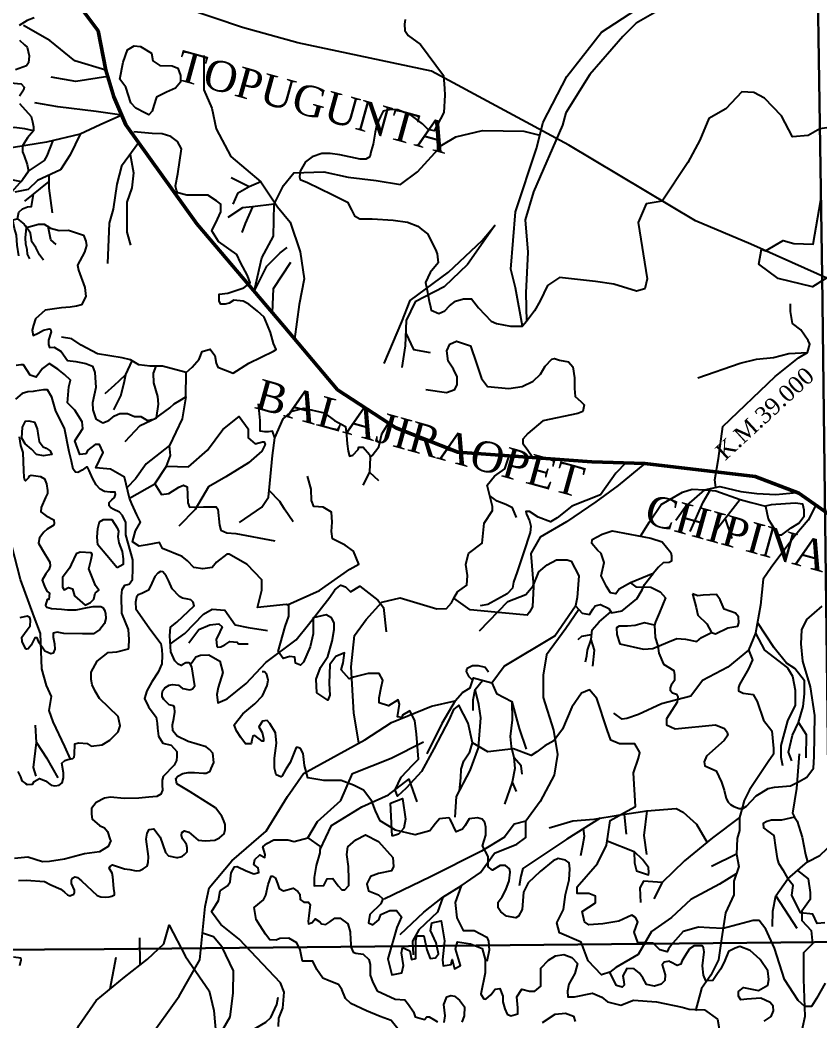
# Model space of a CAD drawing. Header units: millimetres. Extents: x 46 to 1858, y 42 to 1542.
# Drawn here: x 770.1 to 1032.4, y 846.2 to 1174.5 of the extents above; entities that cross this region are included whole.
import ezdxf

# ---------------------------------------------------------------- set-up
doc = ezdxf.new("R2010")
doc.units = ezdxf.units.MM
doc.header["$MEASUREMENT"] = 0
for name, color, linetype in [('CONTOUR', 31, 'Continuous'), ('NALA', 4, 'Continuous'), ('TEXT', 7, 'Continuous'), ('WATER', 4, 'Continuous')]:
    doc.layers.add(name, color=color, linetype=linetype)
for name, color, linetype, lineweight in [('FLOODFLOWCANAL', 4, 'Continuous', 50), ('RIVER', 4, 'Continuous', 25), ('ROAD', 1, 'Continuous', 25), ('TITLE', 7, 'Continuous', 30)]:
    doc.layers.add(name, color=color, linetype=linetype, lineweight=lineweight)
doc.styles.get("Standard").update_dxf_attribs({"font": 'times.ttf'})

msp = doc.modelspace()

# ---------------------------------------------------------------- linework, layer by layer
at = {"layer": 'CONTOUR'}
for points in [[(774.67, 1175.2), (772.38, 1174.39), (769.76, 1172.75)], [(896.4, 1174.73), (896.11, 1173.14), (896.25, 1171.12), (897.41, 1169.39), (901.45, 1166.51), (908.96, 1156.26), (909.25, 1152.08), (909.4, 1149.91), (909.11, 1144.14), (905.91, 1138.12), (903.89, 1138.55), (902.01, 1140.42), (898.4, 1143.17), (893.92, 1145.04), (891.61, 1145.19), (889.15, 1144.61), (888.29, 1142.88), (887.13, 1140.28), (886.55, 1137.68), (885.83, 1133.79), (885.25, 1131.62), (884.82, 1129.6), (883.52, 1128.88), (881.64, 1128.88), (875, 1130.32), (871.82, 1130.76), (869.07, 1130.76), (865.89, 1129.6), (863.73, 1128.02), (861.99, 1124.99), (861.7, 1123.11), (861.99, 1122.24), (864.31, 1121.23), (872.4, 1117.34), (877.45, 1114.74), (878.75, 1112.29), (879.76, 1110.27), (881.5, 1109.26), (885.54, 1109.26), (892.48, 1108.83), (897.1, 1108.25), (900.57, 1106.95), (901.87, 1105.8), (903.75, 1104.35), (906.35, 1099.3), (906.92, 1097.86), (907.21, 1094.83), (904.61, 1091.66), (903.06, 1088.39), (903.64, 1085.8), (904.21, 1082.33), (904.65, 1080.46), (904.94, 1079.3), (907.39, 1078.29), (909.42, 1079.16), (910.86, 1080.75), (912.88, 1082.33), (915.48, 1083.06), (918.08, 1083.06), (920.4, 1080.17), (924.58, 1075.7), (926.32, 1074.98), (930.94, 1074.11), (934.84, 1074.07)], [(769.92, 1167.85), (771.56, 1166.38), (772.38, 1165.56), (773.03, 1162.78), (772.87, 1160.49), (772.22, 1159.51), (768.61, 1158.2)], [(766.98, 1153.95), (770.42, 1153.63), (771.4, 1152.48), (771.23, 1151.5), (769.92, 1149.54)], [(769.92, 1147.09), (773.69, 1142.87), (774.18, 1141.07), (774.51, 1139.44), (774.51, 1138.13), (772.54, 1135.84), (770.9, 1133.22), (770.9, 1131.26), (771.4, 1129.96), (772.38, 1127.18), (772.87, 1124.89), (770.9, 1122.11), (763.54, 1113.93)], [(769.27, 1109.36), (771.4, 1107.56), (772.21, 1106.42), (776.14, 1107.56), (777.94, 1107.56), (780.07, 1106.25), (782.85, 1105.43), (785.96, 1105.6), (790.87, 1103.96), (791.69, 1102), (791.86, 1100.53), (791.2, 1098.4), (788.91, 1094.15), (789.24, 1092.52), (791.36, 1086.8), (791.69, 1083.86), (790.21, 1081.13), (788.58, 1080.64), (786.45, 1080.31), (783.66, 1080.15), (778.26, 1079.33), (775.15, 1076.55), (774.5, 1074.43), (774.01, 1072.79), (774.34, 1070.99), (775.97, 1071.81), (777.77, 1072.79), (779.57, 1073.28), (780.06, 1073.12), (780.23, 1072.3), (779.41, 1069.52), (779.41, 1068.05), (779.74, 1067.07), (781.21, 1067.23), (783.5, 1065.76), (785.63, 1062.82), (788.41, 1062.49), (791.69, 1061.84), (793.81, 1061.02), (794.63, 1058.9), (794.96, 1053.99), (793.81, 1048.93), (793.98, 1046.64), (794.96, 1043.69), (797.25, 1042.39), (799.21, 1043.2), (801.02, 1044.68), (802.82, 1045.49), (804.13, 1045.49), (805.27, 1045.49), (807.56, 1044.51), (809.69, 1044.51), (811.82, 1043.2), (814.27, 1043.69), (819.18, 1047.29), (820.66, 1048.6), (822.46, 1049.74), (824.42, 1050.89), (824.59, 1058.9), (826.55, 1060.7), (828.84, 1063.31), (829.82, 1065.76), (832.44, 1066.58), (833.92, 1064.46), (834.41, 1062), (834.9, 1060.7), (839.97, 1058.73), (845.05, 1062), (853.23, 1065.93), (854.05, 1066.42), (853.23, 1068.38), (852.25, 1071.98), (851.27, 1074.43), (850.12, 1077.04), (847.99, 1079), (845.05, 1081.29), (843.25, 1082.27), (840.14, 1082.6), (838.66, 1081.62), (837.35, 1081.29), (835.88, 1081.29), (835.39, 1082.27), (835.39, 1084.56), (838.17, 1084.89), (843.41, 1086.69), (845.54, 1088.32), (844.61, 1090.7), (842.32, 1094.95), (841.17, 1097.57), (835.12, 1101.82), (832.99, 1105.41), (834.79, 1109.17), (835.94, 1111.63), (835.94, 1114.08), (834.46, 1115.22), (831.68, 1117.02), (824.81, 1117.02), (821.86, 1117.84), (821.37, 1118.65), (821.04, 1120.13), (821.86, 1124.05), (823.01, 1132.22), (821.7, 1134.68), (819.57, 1136.31), (816.62, 1137.13), (813.35, 1137.29), (807.42, 1137.86)], [(1034.16, 858.68), (1031.29, 853.65), (1029.61, 851.01), (1027.45, 851.01), (1025.29, 852.93), (1020.74, 859.87), (1017.49, 870.09), (1014.62, 876.31), (1012.46, 879.18), (1010.54, 879.18), (1000.71, 876.55), (996.16, 876.79), (992.56, 877.03), (987.53, 875.59), (984.17, 871.76), (982.74, 869.85), (982.26, 868.89), (979.86, 869.61), (977.7, 871.76), (972.67, 872), (971.47, 875.35), (972.67, 878.71), (971.95, 880.14), (970.75, 880.91), (966.43, 879), (961.16, 878.04), (956.61, 877.8), (955.17, 878.76), (954.45, 882.11), (958.76, 884.98), (958.76, 887.14), (956.61, 888.09), (952.77, 888.09), (952.77, 890.25), (959.48, 897.91), (962.36, 903.89), (962.84, 906.77), (963.56, 912.03), (969.31, 915.14), (971.95, 916.58), (971.23, 927.59), (972.91, 932.38), (973.39, 934.3), (971.71, 937.17), (966.67, 937.17), (963.8, 938.36), (962.6, 941.72), (959.24, 952.01), (956.85, 954.88), (954.21, 953.69), (951.09, 949.14), (947.98, 941.96), (945.1, 938.13), (942.23, 936.45), (939.59, 934.53), (937.67, 933.34), (931.92, 935.49), (923.53, 934.53), (918.5, 937.41), (917.06, 943.87), (913.94, 949.86), (912.27, 948.42), (910.83, 945.07), (905.79, 935.49), (901.72, 928.07), (896.69, 922.57), (893.81, 919.93), (893.09, 922.09), (895.01, 926.16), (898.84, 930.23), (900.76, 932.14), (900.04, 940.28), (899.56, 944.83), (897.88, 947.94), (895.49, 946.5), (895.25, 945.79), (893.81, 946.03), (894.53, 950.09), (894.05, 951.53), (890.93, 949.62), (887.82, 950.57), (887.82, 952.25), (888.54, 955.6), (889.02, 957.99), (887.82, 960.15), (884.22, 960.15), (879.43, 958.95), (877.99, 958.47), (875.35, 961.35), (876.07, 963.74), (876.48, 966.98), (873.6, 965.78), (871.69, 963.15), (871.45, 956.93), (871.69, 953.1), (870.97, 951.42), (867.37, 953.81), (867.13, 958.36), (868.57, 962.19), (870.97, 965.78), (872.4, 970.81), (873.12, 974.64), (873.12, 976.79), (872.16, 978.47), (870.49, 979.43), (866.17, 978.47), (866.17, 973.2), (865.21, 968.89), (863.06, 963.87), (862.1, 962.91), (860.42, 963.63), (860.18, 965.54), (858.5, 965.78), (856.34, 965.06), (854.67, 967.46), (857.06, 975.6), (858.26, 978.95), (858.26, 982.54), (857.3, 982.78), (847.96, 981.82), (849.39, 987.57), (849.39, 990.92), (844.6, 995.95), (838.61, 999.3), (837.89, 999.3), (834.53, 996.66), (833.1, 994.99), (829.98, 994.51), (827.1, 994.99), (824.95, 997.14), (823.27, 998.58), (816.8, 1001.21), (815.84, 1003.13), (811.76, 1002.41), (809.13, 1001.93), (806.97, 1003.37), (807.93, 1006.96), (809.61, 1009.83), (808.41, 1012.22), (806.73, 1015.81), (806.01, 1017.73), (804.31, 1024.55), (799.76, 1027.18), (794.97, 1027.66), (797.36, 1032.69), (796.16, 1035.32), (794.73, 1035.32), (792.33, 1033.41), (791.61, 1032.21), (789.69, 1031.97), (788.01, 1036.52), (790.65, 1040.59), (790.41, 1042.74), (788.01, 1046.57), (785.62, 1048.97), (786.1, 1054.23), (786.58, 1056.39), (784.66, 1058.3), (782.5, 1059.98), (779.63, 1061.89), (777.47, 1060.22), (775.31, 1057.35), (773.39, 1058.06), (771.24, 1061.42), (770.28, 1061.42), (768.84, 1061.18)], [(769.39, 928.07), (770.19, 926.35), (770.6, 925.04), (771.81, 924.13), (772.42, 923.83), (774.14, 923.93), (774.64, 924.73), (776.46, 925.74), (778.38, 925.04), (780.3, 923.52), (781.51, 923.32), (782.93, 923.52), (783.84, 924.33), (784.34, 925.95), (784.34, 927.56), (783.74, 930.79), (784.75, 931.7), (785.76, 932), (787.38, 932.3), (787.78, 932.71), (787.88, 933.62), (787.98, 937.15), (789.3, 937.45), (792.12, 937.25), (793.34, 936.34), (796.98, 936.85), (799.5, 938.36), (802.23, 941.09), (802.94, 943), (802.23, 946.13), (796.07, 951.99), (794.75, 954.41), (793.74, 956.43), (793.44, 958.24), (793.44, 960.67), (795.37, 964.28), (799.01, 967.11), (801.84, 967.31), (805.68, 968.32), (805.78, 968.83), (805.88, 971.35), (805.58, 974.58), (803.45, 979.93), (803.35, 985.58), (803.56, 987.7), (804.47, 989.21), (805.88, 989.52), (806.99, 991.03), (807.09, 994.56), (807.09, 997.49), (804.78, 1005.63), (804.78, 1009.67), (803.66, 1011.99), (802.65, 1013.1), (800.63, 1014.11), (799.82, 1014.51), (799.32, 1015.22), (799.32, 1016.23), (800.13, 1017.13), (801.04, 1017.94), (801.34, 1018.95), (801.24, 1019.66), (799.62, 1019.66), (797.8, 1019.86), (796.39, 1020.67), (795.07, 1022.08), (793.86, 1024.3), (792.75, 1026.82), (792.24, 1027.83), (791.74, 1027.83), (790.42, 1026.93), (789.01, 1026.12), (788.2, 1026.22), (787.49, 1027.23), (786.89, 1029.85), (786.18, 1032.88), (784.63, 1040.69), (781.8, 1046.24), (780.49, 1050.78), (779.07, 1053.25), (777.76, 1053.25), (774.93, 1052.84), (774.32, 1052.64), (772.6, 1052.54), (770.79, 1052.04), (768.56, 1050.12)], [(769.78, 1037.8), (770.18, 1034.98), (770.99, 1032.66), (771.2, 1026.74), (771.3, 1024.62), (771.51, 1023.71), (771.81, 1023.41), (772.92, 1024.42), (773.12, 1025.02), (773.73, 1025.23), (776.76, 1024.82), (778.08, 1024.01), (778.78, 1022.4), (779.09, 1020.18), (779.09, 1019.27), (778.38, 1017.96), (776.96, 1014.63), (776.86, 1013.21), (778.68, 1011.9), (781.11, 1010.59), (781.21, 1009.38), (781.11, 1008.87), (778.98, 1007.56), (777.87, 1006.55), (776.46, 1004.64), (776.16, 1002.92), (777.27, 1000.9), (779.79, 996.66), (779.89, 995.55), (779.49, 994.24), (778.48, 992.93), (777.37, 990.83), (778.07, 988.81), (778.88, 987.2), (779.69, 986.49), (779.49, 984.47), (778.98, 984.47), (778.38, 982.55), (778.88, 981.95), (780.4, 981.54), (783.63, 981.24), (785.65, 981.04), (788.48, 981.04), (792.22, 981.85), (794.04, 982.15), (796.57, 982.15), (797.18, 981.85), (797.78, 980.94), (798.08, 979.83), (798.19, 978.21), (797.78, 976.6), (796.27, 974.58), (794.14, 973.17), (790.51, 973.17), (784.44, 973.27), (782.22, 973.77), (780.9, 973.37), (780.9, 972.06), (781.31, 969.94), (781.51, 968.12), (780.9, 966.81), (780.2, 966.61), (778.18, 967.51), (776.36, 970.24), (775.65, 971.85), (774.94, 971.85), (773.73, 969.53), (772.72, 968.32), (772.21, 968.12), (771.81, 968.42), (770.8, 970.64), (770.7, 972.16), (772.42, 974.48), (773.43, 975.79), (773.53, 977.61), (773.22, 978.52), (772.42, 979.02), (769.99, 978.41)], [(769.59, 892.35), (772.12, 892.45), (778.08, 891.94), (780.2, 890.83), (783.44, 889.42), (784.65, 888.51), (785.66, 887.6), (786.17, 887.4), (786.37, 887.3), (787.68, 887.81), (787.89, 888.31), (787.89, 889.12), (786.98, 891.34), (786.98, 892.45), (787.28, 893.05), (787.99, 893.46), (788.9, 893.26), (790.21, 892.15), (795.36, 887.4), (796.58, 887), (797.99, 886.8), (799.31, 886.9), (800.21, 887.2), (801.02, 887.6), (801.02, 888.31), (800.82, 889.72), (800.52, 893.56), (800.32, 894.67), (799.31, 896.38), (799.61, 896.89), (800.42, 897.39), (804.36, 896.08), (806.08, 895.88), (808.1, 895.48), (809.31, 895.58), (810.42, 896.18), (811.74, 896.99), (812.04, 898.2), (812.14, 900.22), (811.43, 905.87), (811.74, 907.79), (812.44, 909), (813.96, 909.2), (815.98, 906.48), (817.8, 901.53), (818.71, 900.42), (821.34, 899.82), (821.84, 899.82), (823.26, 900.22), (823.96, 900.83), (824.87, 901.73), (824.87, 903.05), (824.67, 904.16), (823.96, 905.06), (823.36, 905.97), (823.05, 907.08), (823.16, 908.09), (823.96, 908.6), (825.38, 908.19), (828.51, 905.57), (830.94, 905.27), (833.97, 905.57), (835.49, 906.28), (837, 907.59), (837.3, 909), (837.3, 910.62), (836.9, 911.83), (836.19, 913.44), (834.17, 916.17), (825.91, 921.39), (821.46, 924.02), (821.16, 925.73), (821.86, 926.54), (823.48, 927.35), (825.2, 927.75), (827.32, 927.75), (830.25, 927.45), (831.16, 927.45), (832.38, 928.16), (832.78, 929.07), (833.59, 930.98), (833.28, 934.11), (832.17, 935.32), (831.06, 936.13), (825.2, 937.85), (821.56, 939.66), (820.15, 941.38), (820.05, 943.4), (820.45, 945.42), (820.85, 947.54), (820.75, 949.05), (820.35, 949.55), (818.93, 949.96), (817.22, 951.67), (816.71, 952.58), (816.71, 953.79), (816.91, 954.6), (817.52, 955.51), (818.93, 956.32), (820.05, 956.62), (822.07, 956.42), (823.38, 955.31), (824.09, 955.21), (825.5, 954.8), (826.11, 954.9), (826.61, 955.11), (827.42, 956.12), (826.41, 962.34), (826.01, 963.15), (825.5, 963.65), (824.49, 963.65), (823.28, 963.05), (822.88, 962.85), (821.87, 963.25), (820.85, 964.36), (819.54, 967.29), (819.24, 972.54), (819.44, 975.36), (821.46, 976.98), (827.22, 982.33), (826.82, 983.64), (826.11, 984.34), (825.1, 984.55), (823.38, 984.95), (822.37, 985.45), (819.95, 987.98), (818.83, 990.5), (818, 992.24), (816.89, 993.55), (816.08, 993.65), (815.28, 993.15), (814.26, 992.04), (813.25, 989.81), (812.24, 987.49), (810.02, 986.38), (808.81, 985.98), (808.3, 985.27), (807.9, 983.56), (808, 981.44), (812.45, 975.18), (816.29, 970.03), (816.59, 968.11), (816.69, 966.1), (816.59, 963.37), (815.38, 960.65), (813.25, 957.42), (811.64, 954.49), (810.93, 951.97), (812.15, 949.25), (814.68, 945.92), (815.08, 943.9), (815.18, 942.29), (815.49, 939.66), (816.9, 937.34), (819.63, 936.73), (821.45, 934.61), (821.45, 933), (821.35, 931.69), (820.64, 930.17), (817, 926.44), (816.7, 925.23), (816.7, 923.61), (816.8, 921.9), (816.19, 920.59), (814.88, 919.88), (812.25, 919.58), (809.02, 919.27), (804.17, 919.17), (799.72, 919.58), (797.8, 919.27), (795.07, 917.86), (793.46, 915.94), (793.46, 914.02), (793.76, 912.41), (796.08, 910.29), (797.8, 909.58), (798.71, 908.37), (799.59, 905.69), (799.8, 905.38), (798.99, 903.47), (796.16, 901.75), (791.21, 901.04), (784.64, 899.33), (779.68, 898.52), (777.46, 898.42), (772.61, 899.93), (768.26, 899.53)], [(970.25, 989.92), (972.02, 988.62), (976.98, 988.48), (980.06, 987.01), (981.8, 985.01), (979.79, 980.19), (978.45, 977.11), (978.14, 976.09), (978.32, 972.03), (979.25, 969.22), (979.52, 966.81), (981.13, 963.2), (984.48, 961.2), (984.75, 959.72), (984.75, 957.85), (983.67, 956.38), (983.27, 955.44), (983.27, 954.77), (984.08, 953.84), (985.42, 953.44), (985.82, 952.5), (985.55, 950.76), (982.07, 945.28), (982.07, 943.4), (984.88, 942.07), (998.14, 943.4), (1001.09, 942.2), (1002.02, 941), (1002.16, 939.93), (1000.95, 938.19), (995.19, 933.13), (994.39, 931.25), (994.66, 929.92), (998.41, 928.31), (1000.15, 924.57), (1000.95, 921.89), (1001.62, 919.22), (1002.29, 918.01), (1003.1, 917.21), (1004.17, 916.54), (1005.91, 915.87), (1007.11, 915.87), (1008.32, 916.67), (1011.53, 920.02), (1013.14, 921.09), (1015.42, 922.43), (1017.56, 922.96), (1022.78, 923.36), (1025.33, 924.7), (1028.14, 926.17), (1030.29, 929.11), (1030.55, 932.99), (1030.69, 946.37), (1029.36, 955.82), (1026.82, 964.25), (1026.28, 969.87), (1026.42, 974.55), (1028.16, 977.9), (1033.11, 982.31)], [(1014.17, 846.21), (1016.38, 847.74), (1017.23, 849.61), (1017.06, 851.14), (1016.04, 852.33), (1012.98, 853.68), (1008.39, 853.34), (1006.51, 853.17), (1005.66, 854.36), (1005.66, 855.89), (1007.37, 857.25), (1012.3, 856.23), (1015.36, 857.93), (1015.7, 859.8), (1015.36, 862.68), (1012.81, 866.42), (1009.58, 869.31), (1006.17, 870.67), (1004.64, 870.16), (1002.43, 868.97), (1001.24, 866.08), (999.88, 863.36), (998.86, 861.83), (997.33, 859.46), (994.94, 859.37), (994.26, 861.24), (993.92, 864.3), (994.43, 868.88), (994.26, 870.24), (993.75, 870.92), (991.2, 870.92), (989.67, 869.9), (988.14, 867.52), (987.12, 865.82), (986.78, 864.81), (985.59, 864.47), (983.55, 865.48), (983.04, 865.82), (981.34, 865.48), (980.66, 864.64), (981.68, 861.41), (981.51, 859.54), (980.32, 858.35), (978.11, 857.67), (975.56, 858.18), (974.37, 860.39), (973.18, 861.92), (971.48, 863.28), (969.1, 863.45), (967.74, 861.07), (968.08, 859.2), (968.25, 858.01), (967.57, 857.33), (965.7, 857.84), (964.34, 860.39), (963.49, 862.26), (960.77, 861.41), (956.35, 865.99), (954.14, 872.11), (947, 875.16), (946.09, 878.41), (948.3, 882.83), (948.99, 887.75), (950.18, 892.51), (950.35, 896.08), (950.18, 898.11), (948.99, 898.96), (946.6, 899.47), (944.9, 898.79), (940.65, 895.23), (936.74, 891.49), (935.21, 888.43), (934.7, 882.83), (933.51, 880.62), (932.66, 880.11), (929.6, 880.62), (927.73, 881.98), (926.88, 883.34), (926.88, 885.21), (928.24, 886.91), (929.43, 889.28), (930.45, 892.17), (930.79, 895.06), (930.62, 896.08), (929.26, 897.27), (927.56, 897.27), (925.01, 895.74), (923.65, 896.76), (923.65, 898.96), (923.65, 900.15), (921.78, 903.72), (922.8, 907.12), (922.8, 909.83), (922.46, 911.36), (921.61, 912.38), (920.08, 912.89), (917.36, 912.55), (916, 910.34), (915.15, 909.15), (913.11, 908.3), (911.24, 912.21), (910.73, 912.89), (907.67, 912.55), (906.31, 911.02), (904.44, 908.64), (899.68, 907.29), (893.22, 908.81), (888.12, 911.87), (886.59, 915.1), (885.4, 918.32), (882.67, 921.89), (879.44, 923.59), (875.36, 925.12), (869.75, 925.12), (864.48, 925.97), (863.38, 929.99), (862.87, 933.9), (862.02, 935.59), (861.17, 935.93), (860.65, 935.93), (858.61, 931.01), (857.25, 928.8), (856.06, 926.59), (855.55, 926.25), (854.02, 926.93), (853.51, 929.14), (853.51, 932.37), (854.19, 937.29), (853.85, 940.69), (851.98, 943.75), (851.13, 944.76), (849.6, 944.59), (848.41, 942.73), (849.43, 940.86), (849.94, 938.82), (849.94, 937.97), (849.43, 937.97), (847.05, 939.84), (846.37, 939.67), (846.03, 938.31), (845.86, 937.12), (843.99, 937.12), (842.46, 939.16), (841.1, 941.37), (840.25, 943.41), (843.14, 946.97), (847.05, 950.2), (849.6, 952.92), (851.13, 956.31), (851.47, 958.01), (850.96, 959.88), (850.28, 960.73), (849.43, 960.73)], [(854.78, 844.42), (854.93, 847.2), (856.25, 850.42), (856.69, 855.7), (855.52, 858.77), (841.9, 873.01), (835.95, 877.82), (832.89, 881.99), (835.19, 885.77), (835.69, 888.88), (838.15, 890.52), (838.97, 891.84), (839.3, 894.79), (840.45, 896.76), (841.27, 896.92), (844.23, 895.45), (846.69, 894.46), (848.33, 894.95), (848.17, 896.43), (846.69, 897.58), (847.02, 899.22), (848.66, 900.7), (850.31, 899.88), (850.47, 900.86), (849.65, 903.32), (850.96, 904.47), (853.26, 905.62), (857.86, 905.62), (860, 905.13), (864.43, 906.27), (868.54, 903.48), (868.38, 901.35), (867.23, 897.25), (866.57, 893.31), (866.57, 890.52), (869.69, 890.69), (870.84, 892.82), (872.65, 892.98), (874.45, 890.52), (875.6, 889.21), (876.59, 889.21), (877.9, 890.69), (877.9, 892.66), (877.74, 896.92), (877.25, 900.86), (877.58, 903.32), (880.2, 905.62), (883.33, 907.26), (887.6, 905.13), (892.36, 899.88), (892.52, 896.92), (891.87, 895.45), (887.6, 894.63), (884.97, 893.64), (883.82, 891.18), (884.31, 888.88), (887.6, 887.57), (889.08, 886.26), (888.42, 884.62), (884.8, 881.17), (884.31, 878.38), (885.79, 877.73), (887.76, 879.37), (888.42, 881.17), (891.37, 882.48), (893.51, 882.48), (895.15, 880.35), (893.67, 876.91), (890.72, 866.57), (892.03, 861.32), (895.32, 861.98), (895.81, 864.44), (895.15, 868.54), (895.48, 870.34), (897.95, 869.2), (898.44, 866.41), (899.92, 866.73), (899.92, 872.64), (900.25, 874.12), (902.55, 874.12), (903.53, 869.52), (904.52, 866.73), (906.32, 866.9), (907.31, 868.21), (906.49, 871.82), (904.68, 875.92), (905.17, 878.38), (908.13, 879.04), (909.28, 872.48), (908.62, 866.24), (908.79, 864.27), (911.42, 864.77), (911.74, 866.41), (912.57, 863.29), (914.54, 864.44), (912.89, 869.85), (913.55, 872.15), (917.82, 871.49), (921.6, 870.02), (922.59, 866.41), (922.59, 861.98), (921.16, 855.02), (922.15, 853.54), (922.81, 853.38), (924.45, 854.86), (925.93, 856.66), (927.41, 856.83), (928.39, 854.36), (928.39, 852.56), (929.05, 850.26), (929.87, 848.46), (931.02, 847.97), (933.32, 848.62), (933.32, 850.59), (932.99, 854.2), (934.63, 856.66), (937.1, 856), (938.9, 856), (940.88, 857.65), (940.88, 860.27), (940.88, 863.55), (943.34, 866.18), (945.64, 867.65), (948.43, 867.98), (951.06, 867), (952.87, 865.03), (952.05, 861.75), (950.08, 858.3), (949.58, 856), (949.75, 854.2), (951.88, 854.2), (957.8, 855.35), (960.92, 854.04), (962.72, 852.56), (967.16, 851.41), (971.27, 853.05), (978.82, 852.56), (987.2, 850.75), (989.5, 850.1), (994.59, 849.93), (998.86, 846.82), (999.85, 841.07)], [(894, 843.69), (891.76, 846.36), (888.13, 847.75), (883.64, 849.56), (878.51, 851.91), (876.8, 853.61), (875.63, 856.6), (874.56, 858.2), (871.46, 859.37), (869.33, 860.23), (867.4, 863.11), (866.1, 865.83), (862.68, 865.83), (862.36, 867.33), (861.93, 869.57), (860.86, 871.81), (858.19, 873.41), (855.31, 873.3), (854.02, 872.77), (851.99, 872.87), (850.61, 874.69), (848.79, 877.46), (847.51, 879.49), (846.87, 883.44), (849.86, 886), (850.71, 887.49), (851.46, 891.01), (852.42, 893.71), (852.85, 893.71), (853.81, 893.07), (854.56, 891.04), (855.09, 889.66), (856.48, 888.91), (859.68, 889.76), (861.18, 888.7), (861.82, 887.84), (861.93, 886.03), (863.1, 885.18), (864.06, 885.18), (864.7, 885.18), (865.24, 884.43), (864.81, 880.69), (864.6, 878.99), (864.7, 878.13), (865.88, 878.56), (866.84, 879.73), (868.44, 878.77), (868.98, 878.13), (870.36, 877.92), (871.65, 878.77), (873.36, 879.95), (875.06, 879.95), (877.52, 878.13), (878.38, 875.47), (878.48, 872.8), (878.7, 870.35), (879.34, 868.85), (880.19, 868.43), (882.65, 868.11), (884.46, 866.4), (884.89, 864.8), (884.89, 861.28), (885.75, 858.82), (887.24, 856.16), (893.04, 853.42), (896.25, 853.21), (897.42, 851.61), (899.13, 849.26), (899.66, 847.55), (902.76, 846.7), (903.51, 847.55), (904.26, 847.55), (906.07, 846.49), (906.93, 845.95)], [(769.98, 864.41), (770.38, 866.33), (770.28, 866.84), (767.95, 867.14)], [(909.17, 845.74), (909.49, 847.87), (909.06, 851.61), (910.03, 854.17), (911.31, 854.59), (912.59, 854.38), (914.19, 853.1), (915.79, 850.86), (915.69, 847.87), (914.94, 845.85)], [(941.43, 845.74), (945.6, 848.51), (948.91, 848.83), (951.58, 847.77), (952.11, 846.06)]]:
    msp.add_lwpolyline(points, dxfattribs=at)
for points in [[(801.93, 994.9), (798.48, 998.89), (795.58, 1002.34), (795.4, 1004.88), (795.58, 1007.78), (796.12, 1009.96), (797.4, 1010.68), (800.12, 1010.68), (801.93, 1007.96), (802.3, 1006.87), (802.12, 1005.06), (802.48, 1003.07), (803.57, 1000.16), (803.93, 997.81), (803.93, 995.99)], [(794.67, 986.56), (795.94, 987.47), (794.85, 989.1), (792.67, 994.54), (793.4, 997.62), (793.76, 999.26), (793.4, 999.8), (789.77, 999.98), (788.5, 999.44), (786.86, 995.99), (786.32, 994.72), (784.87, 992.91), (783.96, 991.64), (783.96, 988.56), (784.5, 987.65), (785.96, 988.38), (787.23, 988.01), (787.95, 985.66), (791.4, 982.57), (793.22, 983.48), (794.31, 984.57)]]:
    msp.add_lwpolyline(points, close=True, dxfattribs=at)
at = {"layer": 'FLOODFLOWCANAL'}
msp.add_lwpolyline([(790.81, 1177.48), (795.66, 1170.93), (798.23, 1158.1), (800.8, 1149.27), (804.79, 1140.15), (828.01, 1107.7), (856.54, 1074.07), (874.23, 1053.27), (893.35, 1040.73), (913.61, 1032.75), (930.45, 1031.61), (957.55, 1029.62), (974.96, 1029.05), (1011.2, 1024.77), (1025.46, 1019.36), (1041.28, 1008.29)], dxfattribs=at)
at = {"layer": 'NALA'}
for points in [[(798.23, 1158.1), (788.04, 1161.16), (779.88, 1167.78), (771.21, 1172.7)], [(830.38, 1162.91), (830.38, 1158.35), (830.38, 1151.6), (832.94, 1145.58), (834.4, 1138.82), (839.15, 1129.7), (849.02, 1121.49), (854.5, 1113.28), (858.7, 1108.17), (861.99, 1098.49), (863.27, 1089.61), (861.63, 1081.22), (860.12, 1069.87)], [(798.83, 1156.04), (788.38, 1154.37), (780.22, 1155.72)], [(1046.85, 1140.92), (1032.38, 1138.82), (1028.53, 1136.69), (1023.46, 1136.18), (1019.76, 1143.05), (1014.21, 1148.85), (1010.77, 1150.7), (1006.81, 1150.96), (1006.81, 1150.96), (1001.52, 1145.42), (995.97, 1142.26), (993.07, 1135.13), (989.1, 1127.74), (980.68, 1115.12), (975.38, 1114.19), (972.78, 1108.06), (975.75, 1089.68), (975.01, 1086.34), (972.22, 1085.6), (964.79, 1087.83), (958.84, 1088.76), (946.94, 1090.06), (943.04, 1087.46), (940.62, 1082.44), (938.76, 1079.1), (936.14, 1075.63)], [(803.41, 1143.31), (795.01, 1144.52), (782.43, 1146.04), (774.95, 1147.4)], [(803.41, 1143.31), (796.37, 1140.1), (789.74, 1137.04), (778.69, 1134.5), (764.58, 1132.12), (757.27, 1129.4), (754.54, 1128.89), (752.5, 1128.89), (749.78, 1130.25)], [(774.51, 1138.13), (771.58, 1138.8), (768.09, 1139.22), (768.09, 1139.22), (763.33, 1139.01), (763.33, 1139.01), (761.43, 1140.7), (761.43, 1140.7), (759.63, 1142.07), (755.09, 1142.81), (751.89, 1143.79)], [(789.74, 1137.04), (786.51, 1130.25), (783.28, 1125.33), (775.8, 1121.93), (772.74, 1118.88), (768.32, 1118.03)], [(846.85, 1085.49), (849.39, 1096.55), (853.22, 1103.66), (853.41, 1114.07), (856.51, 1120.27), (859.81, 1124.39), (869.68, 1124.76), (877.72, 1122.93), (886.85, 1121.84), (894.89, 1120.56), (900.37, 1124.76), (908.41, 1133.52), (912.98, 1136.25), (921.75, 1138.26), (935.27, 1138.08), (940.54, 1136.7)], [(754.34, 1124.1), (756.35, 1124.84), (758.36, 1124.84), (763.43, 1123.15), (765.02, 1122.62), (767.13, 1122.2), (770.41, 1121.56), (771.89, 1123.5), (772.87, 1124.89), (778.13, 1128.43), (778.97, 1130.01), (780.92, 1135.01)], [(808.98, 1134.29), (803.36, 1126.61), (801.83, 1120.67), (800.64, 1112.52), (799.28, 1107.93), (798.77, 1094.69)], [(806.17, 1130.45), (807.27, 1124.4), (806.76, 1119.48), (805.06, 1114.73), (805.06, 1104.88), (806.25, 1100.63)], [(779.54, 1123.63), (779.54, 1119.38), (780.56, 1111.23)], [(849.02, 1121.49), (845.19, 1119.83), (839.34, 1122.75)], [(779.54, 1121.51), (771.55, 1115.14)], [(845.19, 1119.83), (841.35, 1117.64), (839.89, 1114.17)], [(769.61, 1097.22), (769.14, 1100.66), (769.14, 1100.66), (768.9, 1103.99), (768.19, 1106.13), (767.71, 1108.95), (769.27, 1109.36), (769.61, 1111.47), (770.92, 1112.54), (772.47, 1113.25), (773.78, 1113.37), (773.78, 1113.37), (774.44, 1117.45)], [(853.41, 1114.07), (846.29, 1113.26), (843, 1112.89), (838.25, 1109.79)], [(846.29, 1113.26), (843.91, 1107.78), (842.82, 1104.86)], [(1041.45, 1094.23), (1029.94, 1086.95), (1018.66, 1089.77), (1012.32, 1094.46), (1013.26, 1099.39), (1014.54, 1098.82), (1020.31, 1102.2), (1023.83, 1101.27), (1030.17, 1101.03), (1032.74, 1115.55)], [(777.7, 1095.8), (776.39, 1097.46), (775.2, 1099.95), (773.9, 1101.73), (773.54, 1104.58), (771.8, 1106.99)], [(773.3, 1096.15), (772.47, 1097.7), (772.35, 1099.24), (771.99, 1101.02), (771.87, 1103.04), (772.21, 1106.42)], [(781.86, 1100.9), (780.2, 1102.45), (780.2, 1102.45), (779.24, 1106.76), (779.01, 1106.91)], [(889.44, 1061.86), (895.29, 1075.54), (898.03, 1082.48), (910.64, 1091.78), (921.6, 1102.19), (925.8, 1107.11), (916.85, 1094.34), (909.18, 1087.04), (899.67, 1082.11), (896.75, 1075.91), (896.38, 1067.7), (895.29, 1060.58)], [(846.85, 1085.49), (851.04, 1093.73), (855.42, 1098.11), (857.62, 1099.94)], [(852.81, 1078.47), (853.22, 1086.51), (858.89, 1095.09)], [(998.3, 1021.22), (997.99, 1023.75), (999.15, 1030.69), (1000.54, 1041.23), (1017.7, 1057.61), (1025.35, 1063.75), (1028.37, 1065.49), (1029.06, 1068.15), (1028.6, 1069.42), (1026.17, 1072.9), (1023.38, 1074.98), (1022.8, 1078.92), (1022.8, 1081.46)], [(824.59, 1058.9), (816.74, 1060.97), (812.71, 1060.97), (809, 1061.46), (806.26, 1063.07), (803.52, 1063.71), (795.46, 1065), (790.13, 1067.9), (787.07, 1069.99), (783.69, 1070.47)], [(896.57, 1071.8), (899.13, 1066.42), (904.61, 1065.51)], [(903.15, 1053.28), (909.91, 1052.37), (912.65, 1053.28), (913.38, 1054.92), (913.38, 1057.48), (912.28, 1060.03), (910.45, 1062.59), (910.09, 1066.05), (911, 1068.24), (913.2, 1069.16), (917.76, 1067.7), (919.77, 1061.86), (921.42, 1056.93), (923.43, 1054.37), (930.37, 1053.64), (934.76, 1054.37), (938.41, 1056.02), (940.79, 1058.39), (942.25, 1060.94), (944.44, 1063.32), (945.35, 1063.5), (947, 1062.95), (949.92, 1062.4), (951.38, 1060.76), (951.93, 1057.11), (951.93, 1053.64), (952.12, 1051.09), (953.94, 1049.45), (955.04, 1048.35), (954.67, 1046.16), (953.03, 1045.43), (941.52, 1043.06), (936.58, 1038.86), (934.94, 1037.04), (934.94, 1035.58), (936.4, 1033.75), (938.29, 1031.03)], [(992.39, 1057.21), (1006.29, 1062), (1011.59, 1063.33), (1017.21, 1063.82), (1022.18, 1065.14), (1028.37, 1065.49)], [(797.97, 1051.98), (801.17, 1054.89), (802.58, 1056.13), (804.76, 1058.26), (806.8, 1062.75)], [(804.51, 1036.33), (809.45, 1041.57), (814.81, 1044.09), (815.51, 1048.53), (815.21, 1051.05), (813.9, 1055.49), (813.79, 1058.71), (814.72, 1060.97)], [(800.78, 1046.63), (803.08, 1051.22), (804.26, 1055.48), (804.76, 1058.26)], [(824.42, 1050.89), (823.27, 1043.7), (819.06, 1034.94), (811.39, 1028.92), (807.92, 1023.99), (805.16, 1021.14)], [(842.09, 1009.76), (849.4, 1014.69), (851.59, 1017.97), (851.96, 1022.53), (852.87, 1031.66), (853.6, 1037.5), (852.87, 1039.69), (851.59, 1039.5), (850.31, 1039.5), (848.85, 1039.69), (848.85, 1043.15), (848.3, 1048.63)], [(818.15, 1028.19), (825.28, 1028.01), (831.49, 1033.48), (836.61, 1040.23), (841.91, 1044.43), (844.83, 1040.42), (844.83, 1037.5), (847.2, 1035.49), (849.58, 1036.22), (850.13, 1036.22), (850.49, 1035.31), (849.4, 1033.12), (845.01, 1029.28), (837.52, 1024.72), (831.86, 1021.44), (827.47, 1013.96), (822.17, 1008.48)], [(853.6, 1037.5), (856.34, 1043.7), (859.26, 1046.26), (863.1, 1047.17), (869.86, 1045.71), (873.15, 1043.15), (876.81, 1041.15), (877.17, 1038.41), (877.35, 1035.49), (877.72, 1033.12), (878.08, 1031.47), (879.18, 1031.84), (881.01, 1033.66), (881.19, 1034.39), (882.65, 1034.39), (884.66, 1032.02), (884.85, 1031.11), (885.58, 1031.66), (887.77, 1034.58), (888.68, 1038.77), (890.93, 1042.32)], [(770.89, 1041.03), (771.89, 1042.97), (772.89, 1043.07), (774.84, 1042.67), (775.64, 1040.43), (776.04, 1038.28), (776.29, 1036.28), (777.64, 1034.53), (778.59, 1034.08), (779.9, 1033.23), (780.5, 1031.98), (777.74, 1031.53), (775.49, 1032.03), (773.79, 1033.73), (771.69, 1035.53), (770.69, 1037.33), (770.89, 1041.03)], [(806.01, 1017.73), (814.31, 1022.35), (818.15, 1028.19), (819.43, 1031.66), (819.06, 1034.94)], [(881.19, 937.42), (879.56, 947.23), (878.64, 962.38), (879.74, 972.6), (883.58, 977.89), (888.69, 983.54), (894.72, 985), (906.78, 981.35), (909.89, 981.54), (911.53, 983.36), (912.33, 984.93), (913.54, 987.01), (916.65, 989.2), (916.83, 992.3), (916.29, 995.95), (917.2, 999.6), (921.58, 1002.89), (922.32, 1009.46), (925.06, 1013.66), (925.06, 1014.93), (923.24, 1021.98), (925.62, 1024.9), (929.09, 1027.28), (930.45, 1031.61)], [(884.85, 1031.11), (884.66, 1026.18), (882.47, 1021.99)], [(974.96, 1029.05), (966.21, 1021.83), (958.9, 1016.44), (949.28, 1009.91), (940.62, 1004.91), (937.54, 999.53), (938.5, 988.77), (938.12, 982.04), (937.16, 980.31), (936.39, 979.35), (928.11, 980.12), (917.72, 981.08), (912.33, 984.93)], [(968.73, 1029.25), (965.44, 1025.86), (960.44, 1018.75), (951.01, 1015.1), (946.2, 1011.26), (944.08, 1009.91), (940.04, 1011.45), (937.16, 1013.37), (936, 1013.37), (936.19, 1012.41), (937.16, 1010.29), (937.54, 1008.56), (937.35, 1006.45), (935.23, 999.72), (933.12, 993.57), (931.96, 990.11), (931.58, 988.19), (929.84, 986.27), (923.49, 982.81), (920.99, 982.43)], [(857.78, 982.66), (868.27, 987.46), (878.22, 994.39), (881.23, 996.09), (879.4, 1000.28), (876.65, 1002.24), (876.65, 1002.24), (872.59, 1004.33), (872.2, 1006.81), (872.46, 1009.82), (872.2, 1013.09), (869.45, 1014.79), (866.44, 1014.92), (865.65, 1016.88), (865.52, 1020.67), (864.34, 1024.86)], [(884.66, 1026.18), (887.59, 1023.45)], [(814.31, 1022.35), (816.51, 1018.88), (818.88, 1019.25), (822.17, 1021.26), (823.63, 1021.99), (824.91, 1021.44), (825.09, 1016.15), (825.64, 1014.69), (830.21, 1014.87), (834.41, 1014.87), (834.96, 1014.14), (835.51, 1008.85), (835.88, 1007.2), (837.89, 1006.29), (840.81, 1006.11), (853.6, 1003.74)], [(994.54, 1020.4), (999.55, 1021.49), (1006.47, 1019.9), (1011.73, 1019.24), (1017.91, 1018.9), (1024.88, 1019.58)], [(859.62, 1009.9), (856.76, 1014.09), (855.24, 1016.56), (851.77, 1020.25)], [(932.89, 1011.35), (931.55, 1014.51), (929.4, 1015.58), (926.58, 1016.66), (924.15, 1018.46)], [(973.53, 1005.2), (976.51, 1009.98), (980.35, 1015.65), (987.28, 1019.65), (990.53, 1020.65), (994.54, 1020.4), (998.29, 1020.15), (1006.22, 1017.23), (1009.9, 1016.32), (1014.51, 1015.1)], [(994.54, 1020.4), (988.61, 1015.32), (985.19, 1010.4)], [(989.86, 1006.73), (994.12, 1016.4), (996.42, 1020.28)], [(1031.11, 1015.41), (1028.56, 1010.49), (1024.14, 1005.3), (1016.44, 994.92), (1013.74, 991.08), (1012.97, 982.62), (1011.24, 973.39), (1008.93, 967.82), (1002.2, 962.25), (993.92, 957.93), (990.07, 952.74), (980.45, 950.24), (972.94, 946.78), (969.09, 945.44), (967.55, 945.24), (964.86, 947.17)], [(1006.22, 1017.23), (998.21, 1006.9)], [(1001.35, 1010.94), (1003.47, 1004.48)], [(786.57, 932.15), (784.78, 936.25), (780.93, 944.37), (779.65, 948.08), (780.36, 952.64), (778.79, 956.21), (777.22, 961.76), (776.79, 973.31), (774.65, 978.73), (770.22, 990.97), (767.36, 1002.09)], [(920.8, 974.16), (930.04, 983.77), (936, 986.08), (938.31, 988.96), (940.24, 993.57), (942.93, 995.88), (946.01, 997.42), (949.47, 997.42), (950.82, 997.03), (953.32, 992.23), (952.74, 985.12), (952.29, 982.41), (954.48, 979.93), (956.78, 979.54), (957.94, 981.27), (958.71, 982.43), (960.44, 982.81), (963.14, 981.47), (964.1, 980.12), (967.56, 980.7), (972.37, 984.73), (974.1, 987.62), (974.87, 989.35), (977.76, 993)], [(826.01, 963.15), (827.75, 965.7), (829.21, 966.19), (831.98, 966.35), (835.56, 964.24), (836.54, 960.49), (835.08, 955.61), (834.59, 953.34), (834.91, 950.57), (838.01, 951.87), (844.2, 956.92), (850.71, 963.75), (860.65, 971.23), (864.72, 976.27), (871.72, 985.22), (873.35, 987.66), (874.98, 988.96), (875.31, 989.12), (876.77, 988.64), (878.4, 987.01), (881.5, 988.8), (887.36, 984.24), (889.31, 981.8), (890.13, 973.83)], [(812.03, 840.16), (822.29, 854.32), (829, 866.33), (830.79, 883.75), (832.05, 889.94), (839.52, 898.79), (850.79, 908.53), (857.79, 919.89), (862.98, 927.35), (883.11, 938.48), (891.85, 944.17), (905.01, 949.48), (912.74, 951.25), (915.19, 953.96), (917.72, 955.48), (918.74, 958.76), (924.81, 957.12), (928.87, 962.56), (945.45, 972.55), (952.29, 982.41)], [(819.39, 969.91), (824.16, 973.35), (830.19, 979.69), (833.12, 981.32), (837.19, 980.99), (840.61, 976.11), (844.85, 975.3), (851.2, 974.32)], [(953.38, 981.17), (949.1, 974.96), (942.75, 966.33), (941.61, 959.67), (941.61, 952.35), (945.03, 941.61), (946.34, 933.64), (945.2, 926.81), (940.63, 918.18), (935.92, 911.73), (932.17, 910.76), (928.92, 906.53), (921.42, 901.97), (904.65, 893.51), (889.5, 886.19)], [(957.9, 962.61), (958.46, 967.87), (957.34, 971.37), (957.66, 974.55), (959.97, 977.09), (963.86, 980.46)], [(825.47, 970.25), (828.72, 974.65), (832.31, 976.11), (835.24, 976.44), (836.38, 975.46), (835.56, 973.83), (834.42, 971.39), (834.59, 969.28), (834.91, 968.79), (835.89, 968.95), (837.19, 969.6), (838.82, 970.74), (841.26, 970.42), (841.75, 969.93), (844.85, 969.93)], [(978.14, 976.09), (974.87, 976.85), (971.79, 975.89), (969.29, 975.7), (966.6, 975.7), (965.64, 975.12), (965.83, 973.01), (966.79, 969.94), (974.49, 968.21), (977.57, 968.4), (982.57, 970.51), (985.46, 971.67), (988.34, 971.47), (992, 970.7), (993.54, 972.05), (996.81, 973.59)], [(1023.19, 931.6), (1022.12, 934.41), (1023.46, 940.02), (1025.34, 944.17), (1026.95, 949.39), (1027.35, 953.53), (1027.35, 957.82), (1024.13, 961.83), (1021.45, 963.57), (1017.44, 968.65), (1011.91, 976.93)], [(953.12, 971.37), (954.31, 972.48), (954.31, 972.48), (957.5, 972.96)], [(1011.24, 973.39), (1014.22, 967.85), (1021.72, 962.1), (1023.46, 959.29), (1024.27, 954.74), (1024.27, 949.79), (1021.72, 944.71), (1019.58, 936.55), (1019.58, 932.8), (1020.11, 929.99)], [(955.51, 963.97), (955.91, 966.04), (956.23, 967.79), (957.34, 971.37)], [(1009.01, 968), (1010.27, 964.66), (1008.93, 961.77), (1006.04, 956.58), (1005.66, 955.62), (1005.66, 954.47), (1007.2, 953.7), (1010.47, 953.32), (1011.81, 951.01), (1013.93, 944.86), (1016.62, 941.4), (1017.2, 935.64), (1017.2, 933.71), (1015.47, 931.22), (1009.31, 921.99), (1007.58, 918.53), (1007, 916.42), (1006.04, 912.96), (1006.04, 910.46), (1006.04, 908.73), (1005.27, 906.04), (1005.08, 900.9), (1005.85, 896.86), (1004.12, 892.06), (1004.12, 887.64), (1001.43, 881.68), (1000.08, 873.22), (999.12, 866.3), (996.62, 861.31), (993.54, 856.89), (991.61, 849.58)], [(918.5, 957.99), (917.41, 959.13), (916.54, 960.8), (916.72, 961.89), (918.5, 962.87), (920.35, 962.87), (922.65, 962.3), (923.69, 960.69)], [(912.76, 913.06), (913.25, 919.9), (917.65, 928.35), (920.42, 935.84), (921.23, 945.6), (920.58, 949.99), (919.3, 954.95), (921.77, 957.94)], [(924.81, 957.12), (926.3, 953.65), (931.35, 951.04), (931.51, 945.02), (930.86, 939.49), (931.19, 936.24), (932, 932.66), (932.33, 929.08), (931.51, 924.53), (928.91, 917.37)], [(918.68, 948.05), (918.68, 951.51), (919.3, 954.95)], [(912.74, 951.25), (908.37, 943.74), (903.48, 933.82)], [(931.35, 951.04), (933.79, 942.1), (936.07, 935.43)], [(775.36, 926.56), (774.51, 929.41), (775.51, 937.53), (775.08, 943.23)], [(1025.34, 944.17), (1027.88, 940.16), (1027.75, 932.53)], [(775.51, 937.53), (778.79, 932.54), (782.5, 925.99)], [(864.43, 906.27), (867.65, 911.6), (875.3, 918.59), (879.05, 927.38), (891.75, 932.42), (902.34, 937.79)], [(914.21, 921.74), (914.68, 925.93), (914.73, 928.8), (915.6, 931.52), (916.68, 933.17), (917.56, 934.55), (918.5, 937.41)], [(934.77, 927.13), (934.45, 929.9), (932, 932.66)], [(1025.61, 933.86), (1024.69, 922.44), (1023.37, 914.44), (1024.03, 913.12), (1024.95, 911.81), (1026.53, 906.56), (1027.71, 900.78), (1028.37, 898.4)], [(868.46, 902.42), (872.21, 910.3), (882.14, 916.48), (890.94, 920.38), (897.62, 925.59), (900.22, 918.11)], [(931.51, 924.53), (932.82, 921.44)], [(943.57, 909.62), (951.39, 911.9), (958.23, 912.38), (966.21, 913.69), (975.66, 915.15), (985.27, 915.96), (987.55, 914.66), (991.95, 910.76), (995.4, 904.82)], [(960.38, 912.73), (949.44, 905.88), (934.94, 896.28), (934.29, 893.68), (933.8, 890.59)], [(968.21, 913.99), (968.82, 907.5)], [(975.66, 915.15), (974.68, 907.02), (975.5, 900.83)], [(1006.04, 912.96), (997.19, 906.28), (987.96, 898.78), (980.65, 891.67), (977.95, 886.29)], [(1024.03, 913.12), (1019.83, 912.07), (1016.54, 912.07), (1014.96, 911.68), (1013.78, 911.02), (1013.91, 909.58), (1015.36, 908.53), (1017.33, 907.08), (1017.85, 903.15), (1018.38, 899.47), (1018.77, 898.03), (1020.22, 895.79), (1021.83, 892.82)], [(894.71, 874.64), (902.53, 881.96), (908.72, 886.84), (914.75, 890.59), (921.1, 894.98), (925.66, 901.32), (932.99, 904.25), (935.92, 906.36), (935.92, 911.73)], [(953.98, 900.47), (954.68, 903.74), (955.15, 906.89), (954.91, 909.31)], [(962.6, 905.33), (971.43, 901.81), (971.59, 898.07), (972.24, 895.47), (976.15, 894.16), (976.31, 894.98), (976.15, 896.6), (974.2, 899.21), (971.43, 901.81)], [(1016.82, 877.26), (1017.01, 882.25), (1017.98, 887.25), (1021.83, 892.82), (1028.37, 898.4), (1032.41, 900.51), (1037.03, 904.93)], [(1005.08, 900.9), (996.81, 896.86)], [(1004.99, 894.46), (999.5, 891.1), (990.07, 886.1), (983.72, 880.14), (977.18, 875.53), (972.76, 868.03), (965.44, 863.8), (963.49, 862.26)], [(1025.1, 895.61), (1028.59, 892.83), (1029.16, 888.4), (1029.16, 886.1), (1026.47, 882.26), (1026.47, 879.18), (1029.55, 875.91), (1029.93, 871.49), (1027.05, 868.61), (1027.05, 865.15), (1027.05, 859.96), (1027.24, 853.81), (1027.43, 847.66), (1025.89, 840.74), (1026.28, 836.13), (1026.47, 833.44), (1023.18, 827.53), (1028.77, 826.97), (1031.08, 826.01), (1036.65, 825.83)], [(914.75, 890.59), (912.79, 885.06), (913.28, 880.01), (915.4, 875.95), (918.98, 875.95), (923.21, 873.67), (923.7, 872.37), (923.87, 869.44), (923.21, 865.7)], [(980.65, 891.67), (974.49, 892.06), (973.33, 889.94), (973.53, 885.14)], [(974.49, 892.06), (973.33, 889.94)], [(1033.98, 878.41), (1031.47, 878.22), (1030.13, 881.29), (1026.09, 881.68), (1023.2, 887.44), (1023.58, 890.71), (1021.83, 892.82)], [(908.72, 886.84), (906.93, 881.96), (900.9, 876.11), (898.78, 872.37), (898.95, 867.97)], [(1017.98, 887.25), (1024.78, 876.64)], [(786.51, 838.87), (789.36, 844.72), (794.99, 852.98), (804.33, 860.63), (811.88, 866.5), (817.27, 871.52), (818.96, 877.63), (824.36, 867.35), (832.14, 856.1), (833.58, 849.64), (834.54, 839.83), (833.22, 836.12), (830.22, 833.37), (827.59, 832.89)], [(809.51, 864.65), (809.38, 873.45)], [(834.54, 839.83), (838.97, 847.61), (839.93, 855.38), (840.05, 862.68), (836.33, 870.46), (833.46, 873.81), (829.89, 875.04)], [(799.66, 856.81), (801.6, 867.11)], [(863.8, 842.73), (861.09, 838.3), (854.05, 834.39), (851.11, 830.74), (848, 829.58), (845.77, 830.03), (844.16, 830.12), (842.12, 828.87), (837.93, 828.34), (836.32, 828.96), (836.32, 828.96), (834.72, 832.52), (834.81, 835.19), (835.79, 837.59), (845.68, 842.84), (850.67, 845.86), (852.36, 847.38), (854.32, 851.65), (854.77, 854.05)]]:
    msp.add_lwpolyline(points, dxfattribs=at)
for points in [[(808.09, 1145.58), (806.44, 1147.4), (804.8, 1152.51), (802.79, 1155.07), (803.88, 1160.72), (805.34, 1164.74), (807.54, 1166.02), (809.55, 1165.83), (813.2, 1163.64), (813.57, 1161.09), (815.94, 1159.63), (819.96, 1159.45), (821.79, 1158.72), (822.7, 1156.34), (822.7, 1154.15), (821.06, 1152.15), (818.14, 1150.87), (814.85, 1149.23), (813.93, 1146.49), (813.38, 1144.66), (812.29, 1143.39), (811.01, 1144.12)], [(892.08, 906.88), (891.59, 917.62), (895.5, 919.25), (896.48, 912.41), (895.99, 909.48), (894.2, 907.53)]]:
    msp.add_lwpolyline(points, close=True, dxfattribs=at)
at = {"layer": 'RIVER'}
for points in [[(936.14, 1075.63), (934.84, 1074.07), (932.56, 1086.68), (930.98, 1092.82), (932.56, 1111.56), (939.4, 1132.41), (941.68, 1140.99), (949.41, 1156), (960.81, 1170.54), (972.04, 1177.9)], [(979.04, 1177.45), (972.18, 1173.52), (967.75, 1169.09), (956.91, 1156.68), (949.04, 1144.04), (947.97, 1140.04), (938.44, 1118.12), (935.68, 1108.93), (936.6, 1098.37), (935.91, 1085.05), (936.14, 1075.63)]]:
    msp.add_lwpolyline(points, dxfattribs=at)
at = {"layer": 'ROAD'}
msp.add_lwpolyline([(1231.38, 1042.98), (1159.18, 1062.13), (1122.12, 1071.06), (1067.91, 1080.85), (1049.06, 1083.4), (1009.77, 1100.95), (991.56, 1108.6), (950.03, 1133.49), (904.98, 1157.74), (861.22, 1166.99), (843.01, 1172.1), (804.77, 1185.02), (761.01, 1202.89), (734.49, 1210.87), (690.4, 1209.91), (670.92, 1203.53), (644.08, 1191.09), (616.61, 1185.98), (601.27, 1183.43), (592.65, 1184.07), (569.01, 1182.15), (514.14, 1171.84), (459.83, 1153.97)], dxfattribs=at)
at = {"layer": 'TITLE'}
for points in [[(1027.55, 1537.83), (1028.31, 1421.01), (1030.59, 1254.28), (1033.13, 1090.57), (1035.41, 902.03), (1038.2, 730.46), (1040.73, 520.04), (1043.52, 387.34), (1047.32, 207.15), (1047.07, 44.42)], [(57.15, 863.71), (236.8, 865.6), (484.29, 868.07), (797.65, 869.81), (1119.42, 872.96), (1426.33, 876.76), (1829.44, 880.95), (1852.14, 880.77)]]:
    msp.add_lwpolyline(points, dxfattribs=at)
at = {"layer": 'WATER'}
for points in [[(1014.51, 1015.1), (1015.48, 1010.87), (1016.63, 1008.95), (1018.75, 1005.68), (1019.9, 1005.68), (1022.98, 1007.99), (1025.48, 1009.53), (1027.21, 1011.83), (1027.21, 1013.75), (1026.83, 1015.68), (1024.33, 1016.06), (1016.44, 1015.48)], [(957.75, 1004.14), (961.02, 1005.87), (964.29, 1007.03), (970.06, 1005.87), (976.99, 1004.53), (980.65, 1003.38), (983.53, 999.92), (983.73, 998.76), (983.73, 997.03), (982.96, 996.65), (981.03, 996.46), (979.49, 995.11), (977.76, 993), (970.25, 989.92), (966.6, 987.81), (965.44, 986.27), (963.71, 986.66), (962.37, 988.77), (960.63, 992.23), (961.6, 996.65), (960.63, 999.53), (959.48, 1000.68), (957.55, 1002.8)], [(990.65, 986.27), (991.81, 981.85), (992.38, 979.35), (995.27, 976.47), (996.81, 973.59), (998.16, 973.2), (1002.2, 975.12), (1005.47, 975.7), (1005.85, 976.85), (1005.66, 978.78), (1004.7, 979.93), (1001.04, 981.27), (999.7, 984.35), (998.54, 986.08), (994.12, 985.89), (992.38, 985.69)]]:
    msp.add_lwpolyline(points, close=True, dxfattribs=at)

# ---------------------------------------------------------------- texts
at = {"layer": 'TEXT'}
for s, height, rotation, p in [('TOPUGUNTA', 10, 344.5554, (820.51, 1155.14)), ('K.M.39.000', 5.49, 42.5819, (1001.31, 1029.83)), ('BALAJIRAOPET', 10, 344.5554, (846.49, 1047.3)), ('CHIPINAPI', 10, 344.5554, (974.36, 1009.6))]:
    msp.add_text(s, height=height, rotation=rotation, dxfattribs=at).set_placement(p)

doc.saveas('drawing.dxf')
